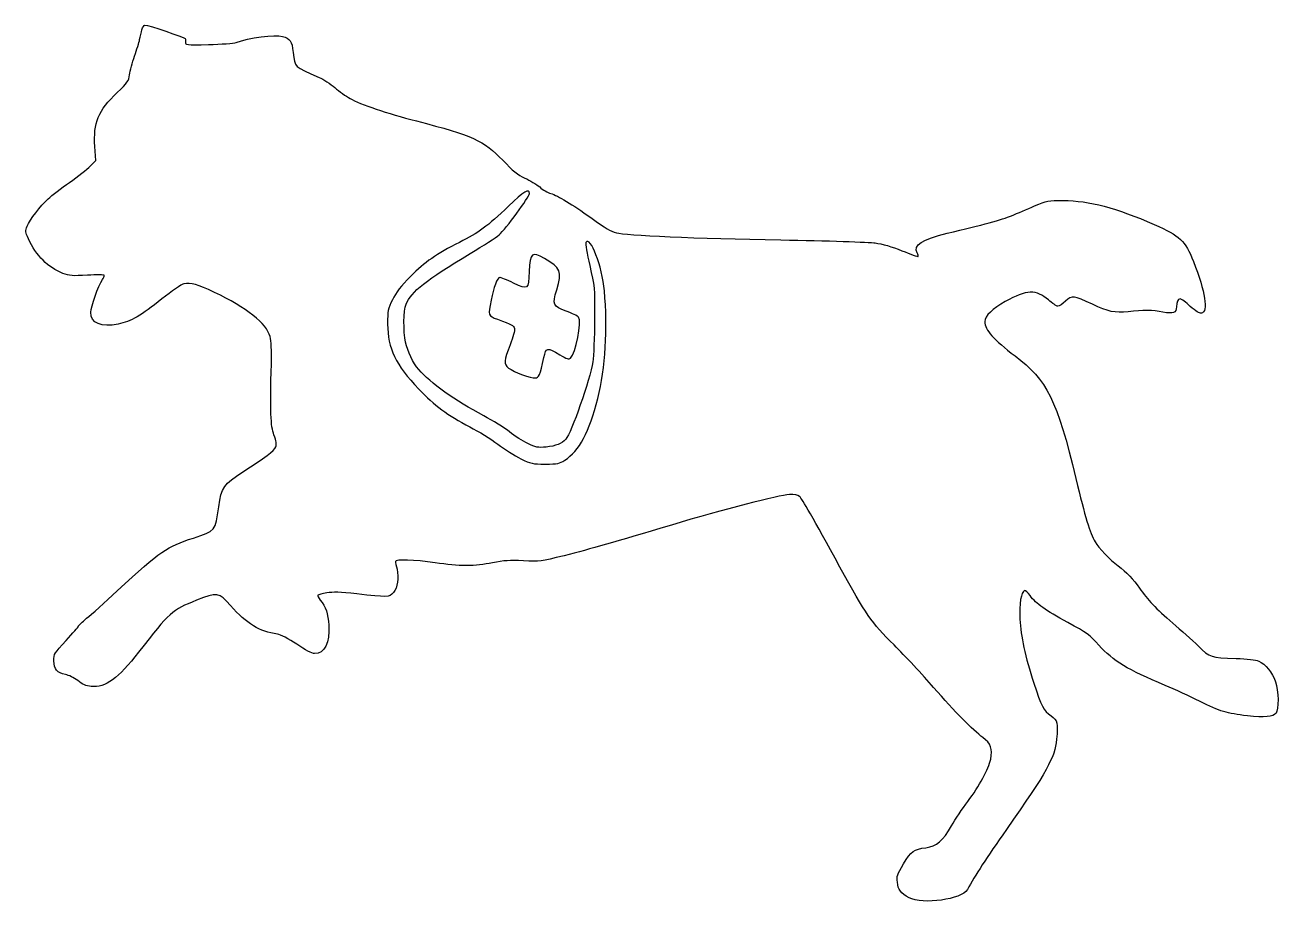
# Model space of a CAD drawing. Header units: centimetres. Extents: x -15.1 to 15.6, y -16.4 to 5.1.
import ezdxf

# ---------------------------------------------------------------- set-up
doc = ezdxf.new("R2010")
doc.units = ezdxf.units.CM
doc.header["$MEASUREMENT"] = 0
doc.layers.add('Layer 1', color=7, linetype='Continuous')

msp = doc.modelspace()

# ---------------------------------------------------------------- linework, layer by layer
at = {"layer": 'Layer 1'}
for points, knots in [([(-12.23786, 5.00239), (-12.2555, 4.93889), (-12.28372, 4.82953), (-12.2943, 4.7625), (-12.2943, 4.7625), (-12.30841, 4.69547), (-12.36486, 4.51203), (-12.41777, 4.35681), (-12.41777, 4.35681), (-12.47421, 4.20159), (-12.53066, 3.99698), (-12.54124, 3.90173), (-12.54124, 3.90173), (-12.56241, 3.74298), (-12.5871, 3.7077), (-12.84463, 3.46429), (-12.84463, 3.46429), (-13.30677, 3.02332), (-13.43024, 2.72698), (-13.39144, 2.1449), (-13.39144, 2.1449), (-13.39144, 2.1449), (-13.37027, 1.79918), (-13.37027, 1.79918), (-13.37027, 1.79918), (-13.37027, 1.79918), (-13.50433, 1.66512), (-13.50433, 1.66512), (-13.50433, 1.66512), (-13.58194, 1.58751), (-13.80772, 1.41112), (-14.0088, 1.26648), (-14.0088, 1.26648), (-14.20988, 1.12537), (-14.44624, 0.94545), (-14.53091, 0.86431), (-14.53091, 0.86431), (-14.72847, 0.68439), (-14.98247, 0.35631), (-15.04949, 0.19403), (-15.04949, 0.19403), (-15.09888, 0.07409), (-15.09535, 0.05645), (-15.01774, -0.11641), (-15.01774, -0.11641), (-14.83077, -0.5221), (-14.52738, -0.82549), (-14.1746, -0.95955), (-14.1746, -0.95955), (-14.00879, -1.02305), (-13.94177, -1.02658), (-13.57135, -1.00541), (-13.57135, -1.00541), (-13.34557, -0.9913), (-13.1586, -0.99483), (-13.1586, -1.01247), (-13.1586, -1.01247), (-13.1586, -1.03011), (-13.17977, -1.07244), (-13.20446, -1.11125), (-13.20446, -1.11125), (-13.30324, -1.25589), (-13.49021, -1.78506), (-13.49021, -1.91206), (-13.49021, -1.91206), (-13.49374, -2.17664), (-13.23268, -2.28953), (-12.81993, -2.20134), (-12.81993, -2.20134), (-12.50243, -2.13784), (-12.25549, -1.9932), (-11.75101, -1.58751), (-11.75101, -1.58751), (-11.51112, -1.39701), (-11.2677, -1.22768), (-11.21126, -1.21709), (-11.21126, -1.21709), (-11.04545, -1.17828), (-10.87612, -1.22767), (-10.45984, -1.42523), (-10.45984, -1.42523), (-9.6802, -1.79565), (-9.18631, -2.18723), (-9.10165, -2.50826), (-9.10165, -2.50826), (-9.07343, -2.60704), (-9.06284, -2.84693), (-9.0699, -3.17501), (-9.0699, -3.17501), (-9.09812, -4.33918), (-9.08754, -4.69548), (-9.0064, -4.9142), (-9.0064, -4.9142), (-8.94996, -5.06589), (-8.93584, -5.14351), (-8.96054, -5.20348), (-8.96054, -5.20348), (-8.99582, -5.29873), (-9.22512, -5.47159), (-9.7684, -5.81731), (-9.7684, -5.81731), (-10.23054, -6.11364), (-10.29404, -6.20184), (-10.35754, -6.67456), (-10.35754, -6.67456), (-10.43868, -7.26017), (-10.43868, -7.2637), (-10.9749, -7.43656), (-10.9749, -7.43656), (-11.65223, -7.65881), (-11.74396, -7.72584), (-12.84109, -8.73125), (-12.84109, -8.73125), (-13.14095, -9.00994), (-13.47962, -9.30981), (-13.59251, -9.40153), (-13.59251, -9.40153), (-13.70187, -9.49325), (-13.79359, -9.58145), (-13.79359, -9.59556), (-13.79359, -9.59556), (-13.79359, -9.60967), (-13.92765, -9.76842), (-14.09345, -9.94481), (-14.09345, -9.94481), (-14.38626, -10.25878), (-14.39331, -10.26937), (-14.39331, -10.4387), (-14.39331, -10.4387), (-14.39331, -10.65037), (-14.3157, -10.74209), (-14.11109, -10.77737), (-14.11109, -10.77737), (-14.03348, -10.79148), (-13.90295, -10.85851), (-13.81123, -10.92554), (-13.81123, -10.92554), (-13.69129, -11.02079), (-13.60662, -11.05607), (-13.47962, -11.07018), (-13.47962, -11.07018), (-13.1339, -11.10193), (-12.8164, -10.87262), (-12.31898, -10.23057), (-12.31898, -10.23057), (-11.54992, -9.23926), (-11.50759, -9.20046), (-10.90434, -8.96057), (-10.90434, -8.96057), (-10.39281, -8.75596), (-10.36106, -8.76301), (-10.06826, -9.0911), (-10.06826, -9.0911), (-9.66609, -9.53913), (-9.36623, -9.72257), (-8.9182, -9.7896), (-8.9182, -9.7896), (-8.84412, -9.80018), (-8.65009, -9.90249), (-8.44901, -10.03654), (-8.44901, -10.03654), (-8.24087, -10.17765), (-8.07154, -10.26585), (-8.01157, -10.26585), (-8.01157, -10.26585), (-7.76815, -10.26585), (-7.63763, -10.00127), (-7.66232, -9.57088), (-7.66232, -9.57088), (-7.67996, -9.28866), (-7.7364, -9.11932), (-7.87399, -8.95352), (-7.87399, -8.95352), (-7.91632, -8.9006), (-7.94102, -8.84769), (-7.93043, -8.8371), (-7.93043, -8.8371), (-7.92337, -8.82652), (-7.8246, -8.80182), (-7.71524, -8.78066), (-7.71524, -8.78066), (-7.56002, -8.75244), (-7.39421, -8.75949), (-6.97793, -8.80535), (-6.97793, -8.80535), (-6.2371, -8.89002), (-6.18065, -8.89002), (-6.08187, -8.7736), (-6.08187, -8.7736), (-5.97956, -8.65366), (-5.94076, -8.40671), (-5.99368, -8.2021), (-5.99368, -8.2021), (-6.01485, -8.11743), (-6.03249, -8.02924), (-6.03249, -8.0116), (-6.03249, -8.0116), (-6.03249, -7.95163), (-5.57035, -7.96574), (-5.06235, -8.04335), (-5.06235, -8.04335), (-4.47321, -8.13154), (-4.08163, -8.13154), (-3.65477, -8.04335), (-3.65477, -8.04335), (-3.37608, -7.98691), (-3.23496, -7.97632), (-2.89983, -7.99396), (-2.89983, -7.99396), (-2.49766, -8.01513), (-2.47297, -8.0116), (-1.905, -7.87049), (-1.905, -7.87049), (-1.21708, -7.6941), (-0.70203, -7.54593), (0.72319, -7.11907), (0.72319, -7.11907), (1.99672, -6.73807), (3.35844, -6.38882), (3.61244, -6.37471), (3.61244, -6.37471), (3.73238, -6.37118), (3.82058, -6.38529), (3.85938, -6.41704), (3.85938, -6.41704), (3.92288, -6.47348), (4.18746, -6.9321), (4.85069, -8.14918), (4.85069, -8.14918), (5.48922, -9.3204), (5.61269, -9.49679), (6.17361, -10.05418), (6.17361, -10.05418), (6.43819, -10.31524), (6.87564, -10.78443), (7.14375, -11.09487), (7.14375, -11.09487), (7.65881, -11.68754), (8.09978, -12.13556), (8.35025, -12.31901), (8.35025, -12.31901), (8.54075, -12.46012), (8.59367, -12.60123), (8.54075, -12.84465), (8.54075, -12.84465), (8.48431, -13.09512), (8.26558, -13.50787), (7.97983, -13.88182), (7.97983, -13.88182), (7.8493, -14.05821), (7.66939, -14.32279), (7.58472, -14.47801), (7.58472, -14.47801), (7.37305, -14.8449), (7.2143, -14.98248), (6.95325, -15.01423), (6.95325, -15.01423), (6.66397, -15.04951), (6.59694, -15.0989), (6.40644, -15.41287), (6.40644, -15.41287), (6.25122, -15.6704), (6.23711, -15.71626), (6.25475, -15.85737), (6.25475, -15.85737), (6.27239, -16.04081), (6.34294, -16.13254), (6.54403, -16.23837), (6.54403, -16.23837), (6.87564, -16.41476), (7.83872, -16.2807), (7.96925, -16.04081), (7.96925, -16.04081), (8.15975, -15.69509), (8.43492, -15.26823), (8.92528, -14.56973), (8.92528, -14.56973), (9.92011, -13.15156), (10.11061, -12.8129), (10.15295, -12.36134), (10.15295, -12.36134), (10.18823, -11.95565), (10.17764, -11.8992), (10.01889, -11.78984), (10.01889, -11.78984), (9.83897, -11.66637), (9.77547, -11.53937), (9.59556, -10.98903), (9.59556, -10.98903), (9.38389, -10.33639), (9.27806, -9.84603), (9.25689, -9.41917), (9.25689, -9.41917), (9.23572, -9.04875), (9.28511, -8.75242), (9.36978, -8.7242), (9.36978, -8.7242), (9.38742, -8.71714), (9.45092, -8.77359), (9.50384, -8.84414), (9.50384, -8.84414), (9.66612, -9.05581), (9.87426, -9.20397), (10.42459, -9.50383), (10.42459, -9.50383), (10.89378, -9.75783), (10.96787, -9.81075), (11.19012, -10.06122), (11.19012, -10.06122), (11.53584, -10.44222), (11.8992, -10.66447), (12.80937, -11.04194), (12.80937, -11.04194), (13.04926, -11.14425), (13.43026, -11.31711), (13.65604, -11.43), (13.65604, -11.43), (14.16404, -11.684), (14.31573, -11.72986), (14.82373, -11.78631), (14.82373, -11.78631), (15.25059, -11.83217), (15.45167, -11.81453), (15.52576, -11.72281), (15.52576, -11.72281), (15.59632, -11.63814), (15.58926, -11.17248), (15.51165, -10.95375), (15.51165, -10.95375), (15.43404, -10.72797), (15.26471, -10.51983), (15.10243, -10.44928), (15.10243, -10.44928), (15.02129, -10.41753), (14.82021, -10.39284), (14.5521, -10.38225), (14.5521, -10.38225), (13.91004, -10.36108), (13.92063, -10.36461), (13.62077, -10.07533), (13.62077, -10.07533), (13.4726, -9.93422), (13.19391, -9.68375), (12.99988, -9.51794), (12.99988, -9.51794), (12.5836, -9.16163), (12.37899, -8.94644), (12.18144, -8.66069), (12.18144, -8.66069), (12.0368, -8.44902), (11.86394, -8.26911), (11.65933, -8.11741), (11.65933, -8.11741), (11.46177, -7.96924), (11.17955, -7.67644), (11.09489, -7.5318), (11.09489, -7.5318), (10.96789, -7.30602), (10.85147, -6.92855), (10.6257, -5.97958), (10.6257, -5.97958), (10.16356, -4.06047), (9.92014, -3.56305), (9.13698, -2.98097), (9.13698, -2.98097), (8.61487, -2.58939), (8.39615, -2.34244), (8.39615, -2.14136), (8.39615, -2.14136), (8.39615, -2.0073), (8.59018, -1.8168), (8.89709, -1.64747), (8.89709, -1.64747), (9.41567, -1.35819), (9.66262, -1.35114), (9.9519, -1.60866), (9.9519, -1.60866), (10.04715, -1.69333), (10.15298, -1.76388), (10.18473, -1.76388), (10.18473, -1.76388), (10.21295, -1.76388), (10.30115, -1.70744), (10.37523, -1.64041), (10.37523, -1.64041), (10.54104, -1.49224), (10.55867, -1.49577), (11.0314, -1.71802), (11.0314, -1.71802), (11.41946, -1.90146), (11.57821, -1.93321), (11.90629, -1.89794), (11.90629, -1.89794), (12.26612, -1.85561), (12.50954, -1.85913), (12.75648, -1.90852), (12.75648, -1.90852), (13.00695, -1.95791), (13.08809, -1.92616), (13.08809, -1.78152), (13.08809, -1.78152), (13.08809, -1.66158), (13.12337, -1.58749), (13.17981, -1.58749), (13.17981, -1.58749), (13.20803, -1.58749), (13.31739, -1.66863), (13.42675, -1.76741), (13.42675, -1.76741), (13.56081, -1.88735), (13.649, -1.94027), (13.69839, -1.93322), (13.69839, -1.93322), (13.87478, -1.90853), (13.79364, -1.40405), (13.50436, -0.67028), (13.50436, -0.67028), (13.29622, -0.1517), (13.18333, -0.04586), (12.54128, 0.23636), (12.54128, 0.23636), (11.60995, 0.64558), (10.95025, 0.81844), (10.31878, 0.82197), (10.31878, 0.82197), (9.94484, 0.8255), (9.92014, 0.81844), (9.61322, 0.69144), (9.61322, 0.69144), (9.44036, 0.61736), (9.18636, 0.508), (9.04878, 0.45155), (9.04878, 0.45155), (8.81595, 0.35277), (8.35381, 0.2293), (7.47186, 0.02116), (7.47186, 0.02116), (6.86508, -0.12348), (6.6393, -0.27165), (6.73808, -0.45862), (6.73808, -0.45862), (6.76277, -0.50095), (6.77336, -0.53976), (6.7663, -0.55034), (6.7663, -0.55034), (6.75924, -0.5574), (6.57933, -0.49037), (6.36413, -0.4057), (6.36413, -0.4057), (6.12777, -0.30692), (5.88082, -0.23637), (5.71502, -0.2152), (5.71502, -0.2152), (5.57038, -0.19403), (4.52969, -0.16228), (3.40433, -0.14112), (3.40433, -0.14112), (1.33705, -0.10584), (-0.41978, -0.02823), (-0.62086, 0.03174), (-0.62086, 0.03174), (-0.78314, 0.0776), (-0.86428, 0.12699), (-1.25233, 0.40568), (-1.25233, 0.40568), (-1.70036, 0.72671), (-2.06019, 0.9419), (-2.22952, 0.99482), (-2.22952, 0.99482), (-2.3036, 1.01599), (-2.42708, 1.08654), (-2.50116, 1.15357), (-2.50116, 1.15357), (-2.57877, 1.21707), (-2.74105, 1.31585), (-2.86452, 1.37229), (-2.86452, 1.37229), (-3.03738, 1.4499), (-3.15733, 1.54868), (-3.40427, 1.80621), (-3.40427, 1.80621), (-3.87699, 2.29304), (-4.13452, 2.41299), (-5.51741, 2.76929), (-5.51741, 2.76929), (-6.2406, 2.95626), (-6.88972, 3.17498), (-7.14372, 3.31962), (-7.14372, 3.31962), (-7.2425, 3.37606), (-7.4083, 3.49248), (-7.51414, 3.5842), (-7.51414, 3.5842), (-7.61997, 3.67592), (-7.79636, 3.78881), (-7.9022, 3.83467), (-7.9022, 3.83467), (-8.52662, 4.10984), (-8.48781, 4.07103), (-8.53367, 4.44498), (-8.53367, 4.44498), (-8.57248, 4.73779), (-8.60423, 4.78365), (-8.79473, 4.83656), (-8.79473, 4.83656), (-8.99229, 4.88948), (-9.62376, 4.80834), (-9.93067, 4.69192), (-9.93067, 4.69192), (-9.99064, 4.67075), (-10.29756, 4.64606), (-10.61153, 4.639), (-10.61153, 4.639), (-11.15128, 4.62842), (-11.18656, 4.63194), (-11.17245, 4.69192), (-11.17245, 4.69192), (-11.16539, 4.7272), (-11.16539, 4.76953), (-11.17951, 4.78717), (-11.17951, 4.78717), (-11.20068, 4.81892), (-12.08968, 5.11525), (-12.16376, 5.11525), (-12.16376, 5.11525), (-12.18493, 5.11525), (-12.21668, 5.06233), (-12.23784, 5.00236), (-12.23784, 5.00236), (-12.23784, 5.00236), (-12.23786, 5.00239), (-12.23786, 5.00239)], [0, 0, 0, 0, 0.00746269, 0.00746269, 0.00746269, 0.00746269, 0.01492537, 0.01492537, 0.01492537, 0.01492537, 0.02238806, 0.02238806, 0.02238806, 0.02238806, 0.02985075, 0.02985075, 0.02985075, 0.02985075, 0.03731343, 0.03731343, 0.03731343, 0.03731343, 0.04477612, 0.04477612, 0.04477612, 0.04477612, 0.05223881, 0.05223881, 0.05223881, 0.05223881, 0.05970149, 0.05970149, 0.05970149, 0.05970149, 0.06716418, 0.06716418, 0.06716418, 0.06716418, 0.07462687, 0.07462687, 0.07462687, 0.07462687, 0.08208955, 0.08208955, 0.08208955, 0.08208955, 0.08955224, 0.08955224, 0.08955224, 0.08955224, 0.09701493, 0.09701493, 0.09701493, 0.09701493, 0.10447761, 0.10447761, 0.10447761, 0.10447761, 0.1119403, 0.1119403, 0.1119403, 0.1119403, 0.11940299, 0.11940299, 0.11940299, 0.11940299, 0.12686567, 0.12686567, 0.12686567, 0.12686567, 0.13432836, 0.13432836, 0.13432836, 0.13432836, 0.14179104, 0.14179104, 0.14179104, 0.14179104, 0.14925373, 0.14925373, 0.14925373, 0.14925373, 0.15671642, 0.15671642, 0.15671642, 0.15671642, 0.1641791, 0.1641791, 0.1641791, 0.1641791, 0.17164179, 0.17164179, 0.17164179, 0.17164179, 0.17910448, 0.17910448, 0.17910448, 0.17910448, 0.18656716, 0.18656716, 0.18656716, 0.18656716, 0.19402985, 0.19402985, 0.19402985, 0.19402985, 0.20149254, 0.20149254, 0.20149254, 0.20149254, 0.20895522, 0.20895522, 0.20895522, 0.20895522, 0.21641791, 0.21641791, 0.21641791, 0.21641791, 0.2238806, 0.2238806, 0.2238806, 0.2238806, 0.23134328, 0.23134328, 0.23134328, 0.23134328, 0.23880597, 0.23880597, 0.23880597, 0.23880597, 0.24626866, 0.24626866, 0.24626866, 0.24626866, 0.25373134, 0.25373134, 0.25373134, 0.25373134, 0.26119403, 0.26119403, 0.26119403, 0.26119403, 0.26865672, 0.26865672, 0.26865672, 0.26865672, 0.2761194, 0.2761194, 0.2761194, 0.2761194, 0.28358209, 0.28358209, 0.28358209, 0.28358209, 0.29104478, 0.29104478, 0.29104478, 0.29104478, 0.29850746, 0.29850746, 0.29850746, 0.29850746, 0.30597015, 0.30597015, 0.30597015, 0.30597015, 0.31343284, 0.31343284, 0.31343284, 0.31343284, 0.32089552, 0.32089552, 0.32089552, 0.32089552, 0.32835821, 0.32835821, 0.32835821, 0.32835821, 0.3358209, 0.3358209, 0.3358209, 0.3358209, 0.34328358, 0.34328358, 0.34328358, 0.34328358, 0.35074627, 0.35074627, 0.35074627, 0.35074627, 0.35820896, 0.35820896, 0.35820896, 0.35820896, 0.36567164, 0.36567164, 0.36567164, 0.36567164, 0.37313433, 0.37313433, 0.37313433, 0.37313433, 0.38059701, 0.38059701, 0.38059701, 0.38059701, 0.3880597, 0.3880597, 0.3880597, 0.3880597, 0.39552239, 0.39552239, 0.39552239, 0.39552239, 0.40298507, 0.40298507, 0.40298507, 0.40298507, 0.41044776, 0.41044776, 0.41044776, 0.41044776, 0.41791045, 0.41791045, 0.41791045, 0.41791045, 0.42537313, 0.42537313, 0.42537313, 0.42537313, 0.43283582, 0.43283582, 0.43283582, 0.43283582, 0.44029851, 0.44029851, 0.44029851, 0.44029851, 0.44776119, 0.44776119, 0.44776119, 0.44776119, 0.45522388, 0.45522388, 0.45522388, 0.45522388, 0.46268657, 0.46268657, 0.46268657, 0.46268657, 0.47014925, 0.47014925, 0.47014925, 0.47014925, 0.47761194, 0.47761194, 0.47761194, 0.47761194, 0.48507463, 0.48507463, 0.48507463, 0.48507463, 0.49253731, 0.49253731, 0.49253731, 0.49253731, 0.5, 0.5, 0.5, 0.5, 0.50746269, 0.50746269, 0.50746269, 0.50746269, 0.51492537, 0.51492537, 0.51492537, 0.51492537, 0.52238806, 0.52238806, 0.52238806, 0.52238806, 0.52985075, 0.52985075, 0.52985075, 0.52985075, 0.53731343, 0.53731343, 0.53731343, 0.53731343, 0.54477612, 0.54477612, 0.54477612, 0.54477612, 0.55223881, 0.55223881, 0.55223881, 0.55223881, 0.55970149, 0.55970149, 0.55970149, 0.55970149, 0.56716418, 0.56716418, 0.56716418, 0.56716418, 0.57462687, 0.57462687, 0.57462687, 0.57462687, 0.58208955, 0.58208955, 0.58208955, 0.58208955, 0.58955224, 0.58955224, 0.58955224, 0.58955224, 0.59701493, 0.59701493, 0.59701493, 0.59701493, 0.60447761, 0.60447761, 0.60447761, 0.60447761, 0.6119403, 0.6119403, 0.6119403, 0.6119403, 0.61940299, 0.61940299, 0.61940299, 0.61940299, 0.62686567, 0.62686567, 0.62686567, 0.62686567, 0.63432836, 0.63432836, 0.63432836, 0.63432836, 0.64179104, 0.64179104, 0.64179104, 0.64179104, 0.64925373, 0.64925373, 0.64925373, 0.64925373, 0.65671642, 0.65671642, 0.65671642, 0.65671642, 0.6641791, 0.6641791, 0.6641791, 0.6641791, 0.67164179, 0.67164179, 0.67164179, 0.67164179, 0.67910448, 0.67910448, 0.67910448, 0.67910448, 0.68656716, 0.68656716, 0.68656716, 0.68656716, 0.69402985, 0.69402985, 0.69402985, 0.69402985, 0.70149254, 0.70149254, 0.70149254, 0.70149254, 0.70895522, 0.70895522, 0.70895522, 0.70895522, 0.71641791, 0.71641791, 0.71641791, 0.71641791, 0.7238806, 0.7238806, 0.7238806, 0.7238806, 0.73134328, 0.73134328, 0.73134328, 0.73134328, 0.73880597, 0.73880597, 0.73880597, 0.73880597, 0.74626866, 0.74626866, 0.74626866, 0.74626866, 0.75373134, 0.75373134, 0.75373134, 0.75373134, 0.76119403, 0.76119403, 0.76119403, 0.76119403, 0.76865672, 0.76865672, 0.76865672, 0.76865672, 0.7761194, 0.7761194, 0.7761194, 0.7761194, 0.78358209, 0.78358209, 0.78358209, 0.78358209, 0.79104478, 0.79104478, 0.79104478, 0.79104478, 0.79850746, 0.79850746, 0.79850746, 0.79850746, 0.80597015, 0.80597015, 0.80597015, 0.80597015, 0.81343284, 0.81343284, 0.81343284, 0.81343284, 0.82089552, 0.82089552, 0.82089552, 0.82089552, 0.82835821, 0.82835821, 0.82835821, 0.82835821, 0.8358209, 0.8358209, 0.8358209, 0.8358209, 0.84328358, 0.84328358, 0.84328358, 0.84328358, 0.85074627, 0.85074627, 0.85074627, 0.85074627, 0.85820896, 0.85820896, 0.85820896, 0.85820896, 0.86567164, 0.86567164, 0.86567164, 0.86567164, 0.87313433, 0.87313433, 0.87313433, 0.87313433, 0.88059701, 0.88059701, 0.88059701, 0.88059701, 0.8880597, 0.8880597, 0.8880597, 0.8880597, 0.89552239, 0.89552239, 0.89552239, 0.89552239, 0.90298507, 0.90298507, 0.90298507, 0.90298507, 0.91044776, 0.91044776, 0.91044776, 0.91044776, 0.91791045, 0.91791045, 0.91791045, 0.91791045, 0.92537313, 0.92537313, 0.92537313, 0.92537313, 0.93283582, 0.93283582, 0.93283582, 0.93283582, 0.94029851, 0.94029851, 0.94029851, 0.94029851, 0.94776119, 0.94776119, 0.94776119, 0.94776119, 0.95522388, 0.95522388, 0.95522388, 0.95522388, 0.96268657, 0.96268657, 0.96268657, 0.96268657, 0.97014925, 0.97014925, 0.97014925, 0.97014925, 0.97761194, 0.97761194, 0.97761194, 0.97761194, 0.98507463, 0.98507463, 0.98507463, 0.98507463, 1, 1, 1, 1]), ([(-2.75167, 0.99483), (-2.75167, 0.91369), (-3.33023, 0.12347), (-3.49603, -0.01764), (-3.49603, -0.01764), (-3.56306, -0.07761), (-3.88056, -0.28222), (-4.20159, -0.47625), (-4.20159, -0.47625), (-5.28462, -1.12536), (-5.64445, -1.40758), (-5.77145, -1.7145), (-5.77145, -1.7145), (-5.83495, -1.86619), (-5.84201, -2.37419), (-5.78203, -2.64583), (-5.78203, -2.64583), (-5.73264, -2.88219), (-5.60564, -3.14325), (-5.461, -3.31258), (-5.461, -3.31258), (-5.17525, -3.64419), (-4.56847, -4.07458), (-3.86997, -4.445), (-3.86997, -4.445), (-3.64419, -4.56494), (-3.36197, -4.74133), (-3.2385, -4.84011), (-3.2385, -4.84011), (-3.11503, -4.93889), (-2.91394, -5.06589), (-2.794, -5.12586), (-2.794, -5.12586), (-2.59292, -5.22111), (-2.54353, -5.22817), (-2.34244, -5.21053), (-2.34244, -5.21053), (-2.10608, -5.18584), (-1.96144, -5.12939), (-1.86266, -5.02003), (-1.86266, -5.02003), (-1.72508, -4.87186), (-1.26999, -3.56306), (-1.19944, -3.12209), (-1.19944, -3.12209), (-1.17827, -2.98803), (-1.16063, -2.51884), (-1.15711, -2.0814), (-1.15711, -2.0814), (-1.15358, -1.29823), (-1.15711, -1.28059), (-1.27705, -0.76907), (-1.27705, -0.76907), (-1.34408, -0.47979), (-1.38641, -0.22579), (-1.36877, -0.20463), (-1.36877, -0.20463), (-1.26294, -0.02824), (-0.97013, -0.79024), (-0.91721, -1.38644), (-0.91721, -1.38644), (-0.83254, -2.30719), (-0.89252, -3.27733), (-1.07949, -4.02169), (-1.07949, -4.02169), (-1.2841, -4.84013), (-1.53105, -5.30227), (-1.88735, -5.53511), (-1.88735, -5.53511), (-2.01435, -5.61625), (-2.06021, -5.62683), (-2.3636, -5.62683), (-2.3636, -5.62683), (-2.67757, -5.62683), (-2.71285, -5.61977), (-2.96332, -5.4963), (-2.96332, -5.4963), (-3.10796, -5.42574), (-3.36196, -5.26347), (-3.52776, -5.13999), (-3.52776, -5.13999), (-3.69357, -5.01652), (-3.99695, -4.82602), (-4.20862, -4.71666), (-4.20862, -4.71666), (-4.76248, -4.42738), (-5.07645, -4.19808), (-5.46098, -3.79238), (-5.46098, -3.79238), (-6.02895, -3.19619), (-6.21945, -2.79402), (-6.22298, -2.20488), (-6.22298, -2.20488), (-6.22651, -1.86974), (-6.21945, -1.83799), (-6.10304, -1.60516), (-6.10304, -1.60516), (-6.01485, -1.42524), (-5.8949, -1.27355), (-5.66207, -1.03719), (-5.66207, -1.03719), (-5.30576, -0.67736), (-5.03413, -0.49038), (-4.46263, -0.20111), (-4.46263, -0.20111), (-4.00049, 0.0282), (-3.78177, 0.19047), (-3.26319, 0.68436), (-3.26319, 0.68436), (-2.88572, 1.04419), (-2.75166, 1.12533), (-2.75166, 0.9948), (-2.75166, 0.9948), (-2.75166, 0.9948), (-2.75167, 0.99483), (-2.75167, 0.99483)], [0, 0, 0, 0, 0.03333333, 0.03333333, 0.03333333, 0.03333333, 0.06666667, 0.06666667, 0.06666667, 0.06666667, 0.1, 0.1, 0.1, 0.1, 0.13333333, 0.13333333, 0.13333333, 0.13333333, 0.16666667, 0.16666667, 0.16666667, 0.16666667, 0.2, 0.2, 0.2, 0.2, 0.23333333, 0.23333333, 0.23333333, 0.23333333, 0.26666667, 0.26666667, 0.26666667, 0.26666667, 0.3, 0.3, 0.3, 0.3, 0.33333333, 0.33333333, 0.33333333, 0.33333333, 0.36666667, 0.36666667, 0.36666667, 0.36666667, 0.4, 0.4, 0.4, 0.4, 0.43333333, 0.43333333, 0.43333333, 0.43333333, 0.46666667, 0.46666667, 0.46666667, 0.46666667, 0.5, 0.5, 0.5, 0.5, 0.53333333, 0.53333333, 0.53333333, 0.53333333, 0.56666667, 0.56666667, 0.56666667, 0.56666667, 0.6, 0.6, 0.6, 0.6, 0.63333333, 0.63333333, 0.63333333, 0.63333333, 0.66666667, 0.66666667, 0.66666667, 0.66666667, 0.7, 0.7, 0.7, 0.7, 0.73333333, 0.73333333, 0.73333333, 0.73333333, 0.76666667, 0.76666667, 0.76666667, 0.76666667, 0.8, 0.8, 0.8, 0.8, 0.83333333, 0.83333333, 0.83333333, 0.83333333, 0.86666667, 0.86666667, 0.86666667, 0.86666667, 0.9, 0.9, 0.9, 0.9, 0.93333333, 0.93333333, 0.93333333, 0.93333333, 1, 1, 1, 1]), ([(-2.38125, -0.59619), (-1.98614, -0.82197), (-1.95086, -0.91369), (-2.08492, -1.36525), (-2.08492, -1.36525), (-2.19428, -1.72508), (-2.17311, -1.76742), (-1.85561, -1.88383), (-1.85561, -1.88383), (-1.71097, -1.93675), (-1.57339, -2.00377), (-1.54869, -2.032), (-1.54869, -2.032), (-1.46402, -2.13783), (-1.61925, -2.92806), (-1.74625, -3.03389), (-1.74625, -3.03389), (-1.78858, -3.06917), (-1.83797, -3.05506), (-2.01083, -2.95275), (-2.01083, -2.95275), (-2.3248, -2.76578), (-2.33891, -2.76578), (-2.39536, -3.01625), (-2.39536, -3.01625), (-2.49767, -3.46075), (-2.51883, -3.51014), (-2.60703, -3.52072), (-2.60703, -3.52072), (-2.70934, -3.53483), (-3.13267, -3.37608), (-3.2632, -3.2773), (-3.2632, -3.2773), (-3.37962, -3.18205), (-3.37609, -3.09386), (-3.22439, -2.70933), (-3.22439, -2.70933), (-3.15031, -2.51883), (-3.10797, -2.35655), (-3.11856, -2.31069), (-3.11856, -2.31069), (-3.13973, -2.22955), (-3.16795, -2.21544), (-3.53484, -2.08138), (-3.53484, -2.08138), (-3.76767, -1.99671), (-3.76415, -2.00377), (-3.69006, -1.61571), (-3.69006, -1.61571), (-3.63009, -1.31232), (-3.53484, -1.05832), (-3.47839, -1.05832), (-3.47839, -1.05832), (-3.45722, -1.05832), (-3.30553, -1.12182), (-3.13972, -1.19943), (-3.13972, -1.19943), (-2.78341, -1.36524), (-2.77989, -1.36524), (-2.75872, -0.91721), (-2.75872, -0.91721), (-2.73403, -0.45507), (-2.69169, -0.41979), (-2.38125, -0.59618), (-2.38125, -0.59618), (-2.38125, -0.59618), (-2.38125, -0.59619), (-2.38125, -0.59619)], [0, 0, 0, 0, 0.05555556, 0.05555556, 0.05555556, 0.05555556, 0.11111111, 0.11111111, 0.11111111, 0.11111111, 0.16666667, 0.16666667, 0.16666667, 0.16666667, 0.22222222, 0.22222222, 0.22222222, 0.22222222, 0.27777778, 0.27777778, 0.27777778, 0.27777778, 0.33333333, 0.33333333, 0.33333333, 0.33333333, 0.38888889, 0.38888889, 0.38888889, 0.38888889, 0.44444444, 0.44444444, 0.44444444, 0.44444444, 0.5, 0.5, 0.5, 0.5, 0.55555556, 0.55555556, 0.55555556, 0.55555556, 0.61111111, 0.61111111, 0.61111111, 0.61111111, 0.66666667, 0.66666667, 0.66666667, 0.66666667, 0.72222222, 0.72222222, 0.72222222, 0.72222222, 0.77777778, 0.77777778, 0.77777778, 0.77777778, 0.83333333, 0.83333333, 0.83333333, 0.83333333, 0.88888889, 0.88888889, 0.88888889, 0.88888889, 1, 1, 1, 1])]:
    msp.add_open_spline(points, degree=3, knots=knots, dxfattribs=at)

doc.saveas('drawing.dxf')
